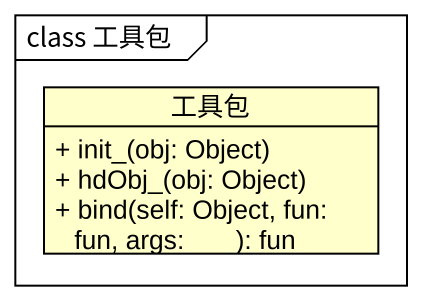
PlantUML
@startuml
mainframe class 工具包
hide circle
hide empty members
skinparam classAttributeIconSize 0
class 工具包 {
  + init_(obj: Object)
  + hdObj_(obj: Object)
  + bind(self: Object, fun: fun, args: ___): fun
}
@enduml
